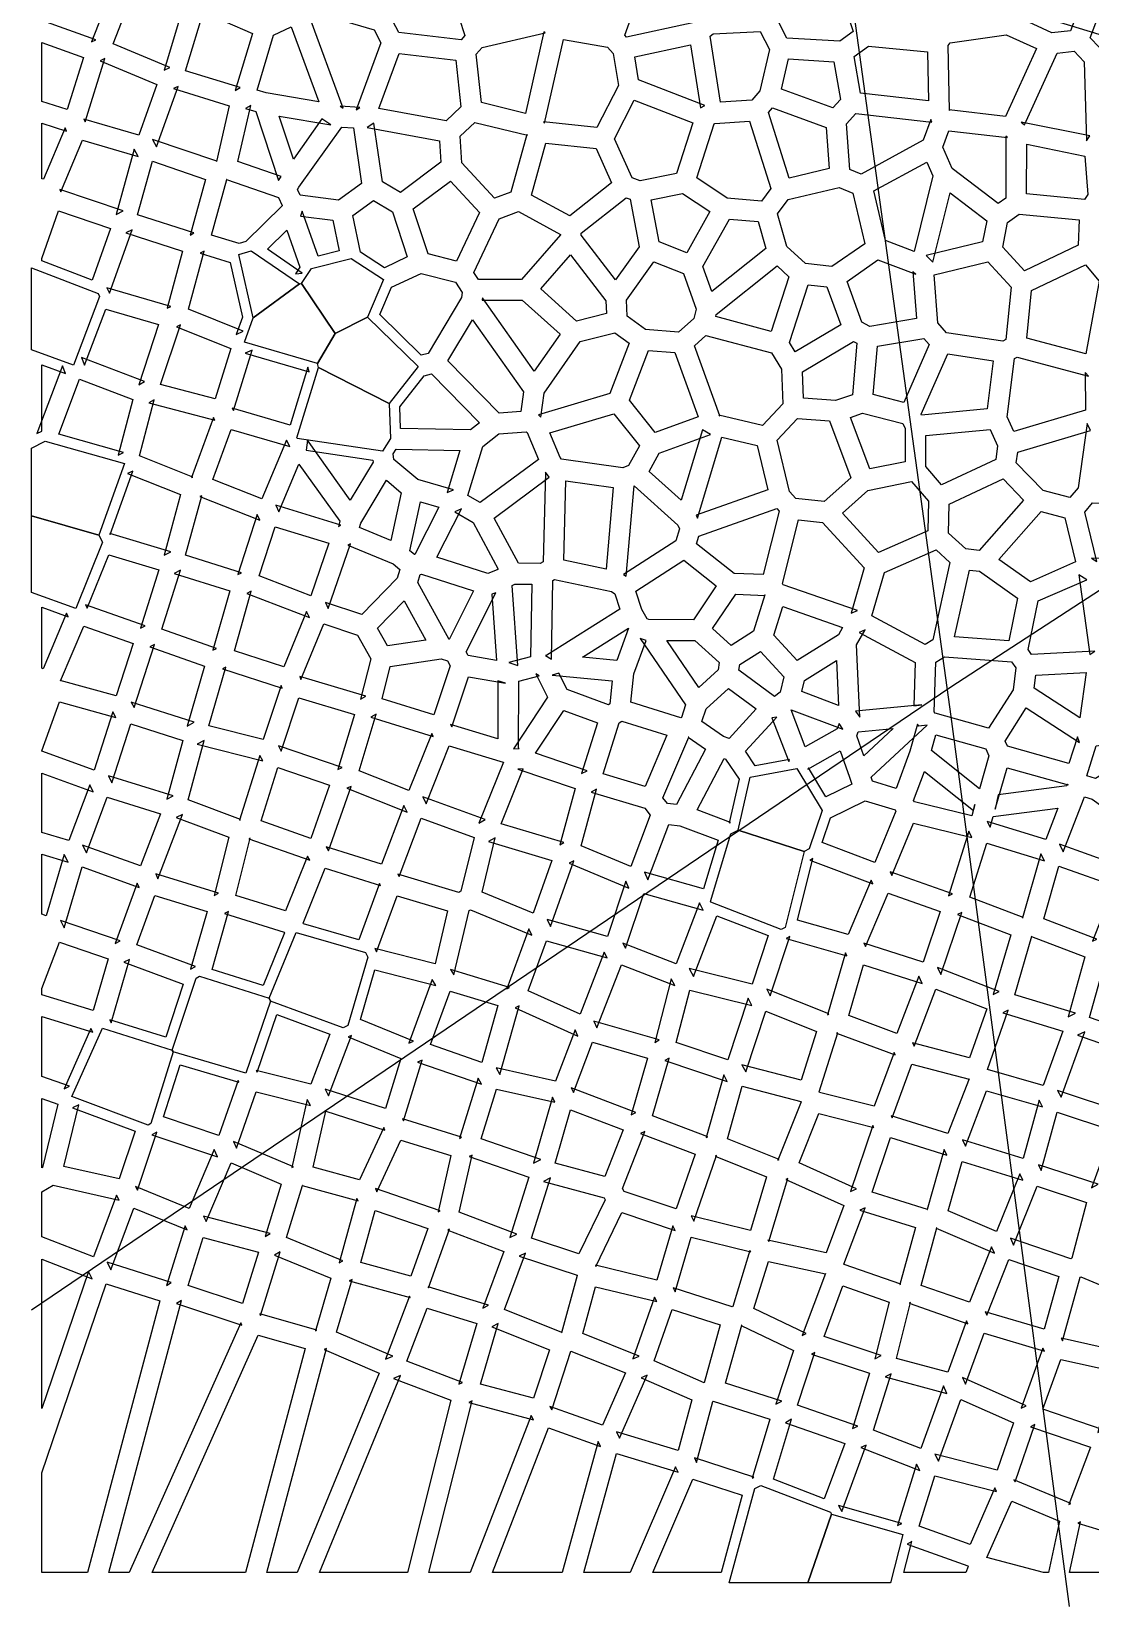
# Model space of a CAD drawing. Header units: metres. Extents: x -200 to 17000, y -360 to 16840.
# Drawn here: x -200 to 6943, y -360 to 10259 of the extents above; entities that cross this region are included whole.
import ezdxf

# ---------------------------------------------------------------- set-up
doc = ezdxf.new("R2010")
doc.units = ezdxf.units.M
for name, color, linetype in [('AREAS_VERDES', 3, 'CONTINUOUS'), ('EIXOS_VIARIOS', 1, 'CONTINUOUS'), ('PRACAS', 8, 'CONTINUOUS'), ('QUADRAS', 7, 'CONTINUOUS')]:
    doc.layers.add(name, color=color, linetype=linetype)

msp = doc.modelspace()

# ---------------------------------------------------------------- linework, layer by layer
at = {"layer": 'AREAS_VERDES'}
for points in [[(1281.85, 8780.75), (1608.15, 8558.26), (1296.19, 8327.95), (1199.61, 8756.14)], [(2067.26, 8333.35), (1848.56, 8223.5), (1620.6, 8559.7), (1688.01, 8661.39), (1956.95, 8728.44), (2174.91, 8586.24)], [(259.29, 8472.91), (82.38, 8008.78), (-200, 8112.52), (-200, 8665.31), (250.17, 8492.17)], [(1848.56, 8223.5), (1729.26, 8019.98), (1236.91, 8164.67), (1296.19, 8327.95), (1608.15, 8558.26), (1620.6, 8559.7)], [(2408.04, 8000.39), (2212.95, 7751.83), (1736.47, 7994.49), (1729.26, 8019.98), (1848.56, 8223.5), (2067.26, 8333.35)], [(2221.83, 7514.69), (2168.62, 7430.1), (1592.48, 7515.38), (1590.53, 7519.16), (1736.47, 7994.49), (2212.95, 7751.83)], [(-200, 7449.95), (-107.5, 7497.97), (426.4, 7345.65), (254.97, 6863.48), (-200, 6993.04)], [(279.69, 6816.05), (99.59, 6368.38), (-200, 6476.84), (-200, 6993.04), (254.97, 6863.48)], [(5132.02, 5007.09), (5046.07, 4748.47), (5011.13, 4730.81), (4567.03, 4874.47), (4648.27, 5231.39), (4961.67, 5289.46)], [(5011.13, 4730.81), (4882.57, 4219.09), (4856.75, 4205.07), (4381.47, 4388.35), (4379.3, 4392.8), (4517.54, 4850.25), (4567.03, 4874.47)], [(2067.74, 4017.29), (1934.04, 3556.65), (1902.08, 3540.8), (1411.39, 3722.06), (1402.79, 3740.44), (1584.21, 4184.13), (2051.9, 4049.02)], [(1411.39, 3722.06), (1245.55, 3234.97), (755.63, 3379.19), (749.88, 3390.21), (910.95, 3877.47), (932.6, 3888.86), (1402.79, 3740.44)], [(755.63, 3379.19), (603.99, 2895.81), (586.63, 2885.61), (73.21, 3077.8), (278, 3538.51), (749.88, 3390.21)], [(5195.99, 261.78), (5036.15, -200), (4506.38, -200), (4679.23, 436.49), (4718.78, 456.61), (5188.67, 275.89)], [(5678.15, 125.02), (5594.72, -200), (5036.15, -200), (5195.99, 261.78)]]:
    msp.add_lwpolyline(points, close=True, dxfattribs=at)
at = {"layer": 'EIXOS_VIARIOS'}
for points in [[(3000, 16840), (5200, 11440), (6000, 5640), (6800, -360)], [(-200, 1640), (6000, 5840), (10000, 8440), (17000, 12840)], [(-200, 12440), (7000, 10240), (17000, 7640)]]:
    msp.add_lwpolyline(points, dxfattribs=at)
at = {"layer": 'PRACAS'}
for points in [[(5251.28, 10193.21), (4895.34, 10214.61), (4830.8, 10337.34), (4861.53, 10433.94), (4953.19, 10546.39), (5210.07, 10648.9), (5212.41, 10646.9), (5342.29, 10259.48)], [(8.25, 8003.9), (-163.56, 7547.74), (-130, 7565.16), (-130, 8012.23), (30.02, 7953.44)], [(6610.32, 7023.57), (6769.98, 6980.2), (6842.38, 6682.33), (6537.52, 6549.67), (6323.92, 6699.56)], [(7437.01, 7038.02), (7361.34, 6699.51), (6949.17, 6708.42), (6985.46, 6686.47), (6904.61, 7019.06), (6957.56, 7082.22), (7414.92, 7063.08)], [(3905.82, 6166.78), (4212.11, 5720.02), (4183.81, 5632.98), (4179.87, 5631.64), (3843.16, 5737.34), (3863.36, 5927.8), (3945.3, 6152.29)], [(347.82, 5672.56), (221.75, 5278.6), (-130, 5406.99), (-130, 5410.2), (-10.32, 5739.44), (368.96, 5634.53)], [(1340.63, 5378.73), (1204.01, 4942.48), (1210.6, 4945.64), (855.88, 5078.14), (964.84, 5478.56), (917.93, 5453), (1360.17, 5340.93)], [(4481.24, 5353.76), (4573.28, 5217.36), (4506.2, 4922.64), (4513.86, 4926.39), (4288.97, 5010.64), (4471.12, 5357.17)], [(2606.87, 4330.97), (2522.12, 3972.28), (2116.12, 4077.09), (2127.97, 4053.36), (2265.95, 4432.46)], [(5290.19, 4047.92), (5168.35, 3630.14), (5178.5, 3635.09), (4760.84, 3802.27), (4782.33, 3757.96), (4914.48, 4156.77), (4890.88, 4143.95), (5300.43, 4027.44)], [(3661.82, 4052.15), (3499.75, 3633.01), (3149.53, 3791.07), (3272.83, 4127.8), (3683.31, 4012.45)], [(2472.51, 2188.91), (2357.94, 1867.67), (2020.99, 1958.66), (2118.06, 2309.74)], [(613.16, -130), (1329.45, 1469.63), (1644.89, 1380.62), (1242.94, -130)]]:
    msp.add_lwpolyline(points, close=True, dxfattribs=at)
at = {"layer": 'QUADRAS'}
for points in [[(6682.59, 10250.96), (6463.93, 10351.05), (6505.09, 10583.44), (6896.22, 10725.41), (6945.89, 10626.06), (6808.54, 10264.48)], [(205.57, 10189.97), (233.7, 10203.21), (-130, 10334.3), (-130, 10695.04), (-90.24, 10714.55), (366.34, 10594.07), (364.51, 10597.57)], [(2697.79, 10202.7), (2278.16, 10252.16), (2238.17, 10328.45), (2417.86, 10667.14), (2569.15, 10701.01), (2723.27, 10231.3)], [(825.56, 10431.46), (694.94, 9999.33), (733.97, 10016.52), (350.69, 10176.75), (483.99, 10518.6)], [(4269.47, 10318.81), (3813.99, 10220.02), (3801.7, 10233.38), (3926.02, 10579.71), (4187.24, 10568), (4285.3, 10332.68)], [(7000.64, 10152.64), (6939.88, 10215.98), (7069.69, 10557.72), (7385.51, 10543.66), (7483.87, 10240.9), (7439.01, 10122.68)], [(1174.33, 9861.42), (1208.29, 9881.49), (839.79, 9994.7), (971.52, 10430.48), (918.01, 10406.36), (1290.14, 10244.92)], [(2014.83, 9747.09), (1881.37, 9755.93), (1903.08, 9741.28), (1671.32, 10372.37), (1689.76, 10393.9), (2110.81, 10269.88), (2156.87, 10182), (1990.84, 9731.63)], [(1737.81, 9785.2), (1382.95, 9845.65), (1321.08, 9863.08), (1433.2, 10234.37), (1552.17, 10290.69)], [(3131.39, 9706.8), (2834.47, 9779.79), (2798.77, 10105.59), (2839.84, 10151.67), (3265.2, 10250.56), (3256.22, 10257.47)], [(3614.28, 9610.8), (3253.18, 9649.02), (3260.07, 9641.18), (3387.89, 10205.07), (3686.01, 10152.36), (3723.81, 10111.25), (3758.31, 9894.57)], [(4658.29, 9796.67), (4448.22, 9781.87), (4377.21, 10227.07), (4396.94, 10244.36), (4713.96, 10258.73), (4777.66, 10137.59), (4712.94, 9859.48)], [(6370.25, 9686.57), (5989.83, 9730.96), (5991.55, 9726.69), (5982.84, 10164.41), (5995.31, 10182.33), (6375.21, 10237.7), (6578.35, 10144.71)], [(-130, 10185.48), (150.57, 10084.35), (41.43, 9732.44), (-130, 9787.61)], [(2596.72, 9656.1), (2142.88, 9739.31), (2279.9, 10110.99), (2662.28, 10065.92), (2696.84, 9750.52)], [(4312.36, 9744.87), (4341.4, 9761.04), (3893.81, 9933.93), (3869.16, 10088.73), (4244.52, 10170.14)], [(5850.24, 9791.01), (5391.41, 9843.06), (5348.56, 10090.86), (5444.68, 10160.84), (5843.65, 10122.1)], [(6938.7, 9554.71), (6475.65, 9648.75), (6497.77, 9628.79), (6718.15, 10113.97), (6832.01, 10126.2), (6899.74, 10055.58), (6916.62, 9522.64)], [(262.32, 10061.95), (646.31, 9901.42), (523.99, 9561.09), (152.97, 9668.96), (162.15, 9649.06), (294.97, 10077.31)], [(5256.64, 9800.78), (5205.59, 9743.51), (4859.36, 9870.99), (4906.53, 10073.68), (5212.63, 10055.28)], [(1046.78, 9382.03), (1049.6, 9383.72), (617.14, 9531.36), (643.99, 9481.07), (790.39, 9888.39), (756.98, 9873.68), (1134.3, 9757.76)], [(4151.31, 9302.67), (3905.11, 9251.96), (3851.12, 9273.05), (3732.51, 9534.41), (3864.8, 9795.05), (4260.01, 9642.4)], [(1312.76, 9719.97), (1467.18, 9253.4), (1483.27, 9282.06), (1190.72, 9382.84), (1278.67, 9760.47), (1243.29, 9739.55)], [(1818.55, 9629.43), (1759.19, 9669.46), (1566.44, 9399.06), (1470.58, 9688.7)], [(5179.16, 9335.89), (4910.52, 9270.91), (4770.69, 9712.56), (4798.29, 9744.29), (5159.52, 9611.29)], [(5814.78, 9525.33), (5396.75, 9297.46), (5319.96, 9329.68), (5298.05, 9636.84), (5359.5, 9705.78), (5872.49, 9647.59), (5865.5, 9664.94)], [(26.33, 9609.27), (-118.64, 9262.54), (-130, 9265.85), (-130, 9640.54), (36.65, 9586.91)], [(1871.39, 9122.45), (1613.26, 9154.94), (1594.52, 9194.23), (1602.54, 9208.51), (1892.23, 9614.9), (1972.21, 9609.61), (2027.01, 9234.78)], [(2561.48, 9376.97), (2288.3, 9174.08), (2166.85, 9246.07), (2109.07, 9641.28), (2063.05, 9611.62), (2552.48, 9521.88)], [(3033.18, 9174.85), (2923.84, 9134.31), (2702.01, 9372.75), (2690.85, 9552.44), (2790.51, 9646.43), (3145.84, 9559.08), (3141.08, 9564.5)], [(4785.95, 9200.55), (4722.99, 9115.94), (4491.83, 9136.22), (4288.3, 9271.41), (4405.03, 9636.23), (4409.65, 9638.81), (4642.01, 9655.18)], [(6372.82, 9552.97), (6370.96, 9135.52), (6320.93, 9098.65), (6010.01, 9336.35), (5946.93, 9479.09), (5987.33, 9590.3), (6382.55, 9544.18)], [(493.44, 9465.8), (370.81, 9025.34), (419.03, 9048.9), (-8.69, 9193.91), (-1.9, 9178.83), (143.25, 9525.99), (519.75, 9416.52)], [(3607.68, 9470.71), (3712.74, 9239.19), (3430.65, 9016.57), (3173.39, 9156.57), (3270.27, 9506.43)], [(6902.21, 9126.6), (6511.08, 9163.69), (6512.58, 9498.39), (6904.38, 9418.83), (6924.24, 9160.41)], [(869.8, 8885.81), (895.61, 8900.64), (515.31, 9022.38), (615.94, 9383.84), (972.81, 9262)], [(5879.55, 9285.21), (5753.74, 8775.67), (5559.47, 8849.87), (5481.04, 9183.96), (5838.25, 9378.68)], [(1490.76, 9084.23), (1245.16, 8842.84), (1199.93, 8829.3), (1015.11, 8886.38), (1117.79, 9261.37), (1116.21, 9260.43), (1465.17, 9140.22), (1491.22, 9085.6)], [(2625.13, 9249.85), (2820.83, 9039.51), (2665.56, 8711.41), (2474.94, 8760.62), (2374.96, 9064.05)], [(3897.74, 8807.46), (3740.2, 8585.65), (3508, 8886.79), (3507.94, 8899.21), (3811.02, 9138.41), (3837.33, 9128.13)], [(4191.07, 9167.92), (4375.32, 9045.54), (4220.82, 8767.89), (4033.69, 8842.05), (3980.47, 9124.54)], [(5340.71, 9169.15), (5420.79, 8828.07), (5198.46, 8673.61), (5020, 8694.15), (4894.54, 8809.05), (4832.54, 9028.65), (4904.55, 9125.43), (5247.31, 9208.34)], [(6215.24, 8841.47), (5834.19, 8749.16), (5880.27, 8704.1), (5995.59, 9171.15), (6243.04, 8981.97)], [(-130, 8728.57), (-17, 9048.9), (333.78, 8929.98), (208.59, 8583.16), (-130, 8713.39)], [(1831.68, 8986.34), (1874.68, 8780.07), (1732.79, 8744.69), (1625.86, 9046.82), (1614.82, 9013.63)], [(2334.59, 8739.22), (2180.37, 8666.26), (2019.55, 8771.18), (1967.8, 9019.38), (2106.19, 9119.28), (2234.39, 9043.29)], [(3367.99, 8888.88), (3105, 8587.73), (2814.58, 8586.48), (2783.94, 8634.29), (2955.47, 8996.73), (3085.58, 9044.97), (3367.98, 8891.29)], [(6859.13, 8817.84), (6496.71, 8645.48), (6350.75, 8805.1), (6383.56, 8970.89), (6460.81, 9027.83), (6865.39, 8989.46)], [(715.75, 8393.23), (740.07, 8405.29), (309.1, 8531.27), (325.9, 8495.8), (480.07, 8922.91), (435.26, 8901.01), (818.83, 8778.22)], [(4752.6, 8796.54), (4389.01, 8505.76), (4328.74, 8673.91), (4507.05, 8994.35), (4701.57, 8977.28)], [(1610.37, 8670.96), (1580.24, 8625.51), (1626.03, 8630.79), (1391.71, 8790.57), (1522.54, 8919.16)], [(1181.15, 8216.2), (1228.48, 8237.74), (858.85, 8386.37), (963.8, 8778.36), (938.16, 8763.62), (1140.24, 8701.21), (1223.39, 8332.56)], [(3434.76, 8752.5), (3673.6, 8442.75), (3677.51, 8358.13), (3476.86, 8307.17), (3235.1, 8523.87)], [(5769.92, 8323.79), (5453.61, 8269.38), (5400.59, 8298.72), (5300.84, 8574.26), (5509.38, 8719.14), (5764.17, 8621.82), (5745.24, 8640.33)], [(2704.33, 8499.05), (2701, 8465.85), (2476.45, 8088.36), (2429.47, 8077.32), (2150.41, 8349.97), (2228.9, 8534.34), (2427.46, 8628.28), (2659.97, 8568.27)], [(4268.31, 8325.1), (4164.7, 8232.86), (3941.32, 8249.76), (3818.46, 8340.78), (3813.55, 8447.16), (3997.31, 8705.87), (4196.91, 8626.78), (4283.2, 8386.06)], [(4909, 8605.97), (4789.6, 8237.34), (4415.4, 8337.27), (4418.53, 8350.1), (4829.5, 8678.78)], [(6372.69, 8182.19), (6351.88, 8170.46), (5972.69, 8227.41), (5912.61, 8294.63), (5887.4, 8618), (6251.48, 8706.2), (6407.29, 8535.8)], [(7001.63, 8576.27), (6911.55, 8085.38), (6514.26, 8191.42), (6545.81, 8513.8), (6908.81, 8686.44)], [(5258.14, 8280.9), (4951.12, 8099.27), (4912.32, 8161.87), (5038.39, 8551.11), (5165.63, 8536.46)], [(3110.28, 8447.75), (3365.14, 8219.3), (3191.02, 7968.82), (2841.37, 8462.51), (2839.78, 8446.59)], [(523.35, 7877.23), (561.85, 7898.82), (136.26, 8060.6), (157.92, 8010.42), (301.68, 8387.58), (657.48, 8283.57)], [(3118.43, 7829.09), (3100.28, 7697.52), (2953.78, 7686.05), (2609.12, 8037.54), (2774.22, 8315.09)], [(778.17, 8267.92), (1144.26, 8120.71), (1039.49, 7782), (671.14, 7878.33), (803.97, 8280.7)], [(3831.31, 8157.02), (3700.13, 7818.87), (3218.71, 7675.2), (3236.33, 7659.32), (3258.61, 7820.77), (3500.48, 8168.72), (3735.1, 8228.31)], [(4868.73, 7748.72), (4729.65, 7602.7), (4435.26, 7672.81), (4443.69, 7668.07), (4271.13, 8140.17), (4349.52, 8209.96), (4790.85, 8092.1), (4858.6, 7982.79)], [(5855.14, 8148.84), (5683.83, 7758.2), (5478.11, 7811.38), (5506.31, 8136.39), (5818.31, 8190.05)], [(1663.49, 7995.31), (1543.85, 7605.61), (1153.93, 7718.88), (1161.62, 7703.08), (1287.77, 8110.91), (1242.18, 8090.16), (1672.43, 7963.72)], [(4297.05, 7661.44), (4007.75, 7555.63), (3832.85, 7773.89), (3962.37, 8107.77), (4138.79, 8094.42)], [(5337.44, 7809.74), (5223.85, 7770.46), (5007.2, 7787.05), (4999.49, 7965.22), (5344.87, 8169.54), (5367.58, 8156.98)], [(6287.25, 8038.6), (6246.2, 7714.42), (5803.9, 7673.29), (5801.5, 7677.94), (5979.9, 8084.76)], [(6906.88, 7959.99), (6908.75, 7705.43), (6426.35, 7561.09), (6380.55, 7660.95), (6430.32, 8053.96), (6448.32, 8064.12), (6928.73, 7935.9)], [(385.53, 7403.59), (419.8, 7420.32), (-15.2, 7544.43), (124.48, 7915.31), (483.89, 7778.68)], [(2821.54, 7620.95), (2760.43, 7573.74), (2289.31, 7583.33), (2283.86, 7728.8), (2447.95, 7937.86), (2499.03, 7949.85)], [(1028.54, 7656.6), (878.26, 7251.03), (887.82, 7255.37), (528.56, 7397.1), (627.72, 7775.25), (590.91, 7754.6), (1037.71, 7637.76)], [(3900.68, 7465.36), (3827.68, 7332.62), (3789.67, 7316.29), (3375.06, 7375.33), (3366.81, 7386.09), (3296.14, 7552.2), (3727.85, 7681.04)], [(5327.08, 7249.57), (5146.96, 7089.14), (4954.33, 7110.62), (4913.13, 7157.49), (4829.56, 7504.6), (4967.73, 7649.67), (5183.14, 7633.17)], [(5693.3, 7582.29), (5692.95, 7358.19), (5454.05, 7309.7), (5323.77, 7656.88), (5406.17, 7685.38), (5676.14, 7615.59)], [(1520.05, 7503.57), (1354.6, 7108.67), (1023.23, 7239.34), (1147.59, 7574.94), (1542.15, 7460.32), (1520, 7503.16)], [(3219.83, 7373.95), (2826.39, 7082.81), (2743.85, 7131.75), (2844.16, 7461.51), (2952.95, 7545.56), (3137.41, 7560), (3142.7, 7555.23)], [(4326.12, 7573.57), (4181.49, 7099.34), (3965.56, 7292.82), (4033.25, 7415.89), (4380.6, 7542.93)], [(6316.12, 7465.61), (6304.31, 7373.59), (5938.33, 7202.81), (5832.9, 7326.67), (5833.23, 7535.41), (6265.66, 7575.63)], [(6919.77, 7615.33), (6859.51, 7183.17), (6803.36, 7116.2), (6623.51, 7165.06), (6442.56, 7351.05), (6451.74, 7422.55), (6941.92, 7569.23)], [(2104.29, 7356.39), (1950.25, 7099.7), (1661.37, 7502.63), (1651.73, 7435.84), (2103.28, 7369.01)], [(2603.55, 7151.6), (2645.57, 7168.98), (2405.22, 7237.88), (2243.3, 7374.31), (2240.25, 7412.5), (2259.99, 7443.89), (2689.81, 7435.14)], [(4694.58, 7467.13), (4766.29, 7169.3), (4282.16, 6998.64), (4291.12, 6978.87), (4457.27, 7523.65)], [(1869.94, 6920.68), (1886.36, 6929.7), (1448.36, 7064.66), (1469.2, 7019.91), (1604.19, 7342.11), (1879.53, 6958.07)], [(694.97, 6728.09), (739.42, 6751.72), (328.09, 6874.65), (331.14, 6868.78), (482.79, 7295.28), (448.1, 7278.34), (805.81, 7137.23)], [(2294.16, 7148.39), (2223.95, 6826.8), (2013.05, 6915.14), (2020.71, 6945.05), (2193.59, 7233.13)], [(3266.29, 7287.1), (3250.89, 6682.46), (3230.82, 6672.67), (3085.88, 6673.31), (2921.09, 6978.72), (3292.18, 7253.32)], [(3404.87, 7229.67), (3723.69, 7184.27), (3675.13, 6633.6), (3391.24, 6694.47)], [(5849.15, 7091.58), (5845.73, 6891.7), (5513.16, 6746.17), (5269.85, 7011.12), (5441.93, 7164.38), (5736.32, 7224.14)], [(6491.24, 7100.24), (6191.26, 6760.87), (6101.48, 6770.95), (5985.49, 6876.12), (5988.84, 7071.88), (6353.35, 7241.98)], [(1322.95, 7002.34), (1191.44, 6597.2), (1217.46, 6609.51), (839.8, 6727.27), (948.7, 7129.26), (935.7, 7123.36), (1341.01, 6963.54)], [(4170.3, 6906.3), (4145.7, 6824.49), (3791.99, 6597.54), (3811.44, 6585.66), (3865.31, 7196.42), (3863.99, 7195.85), (4158.78, 6931.71)], [(2424.02, 7086.85), (2548.56, 7051.15), (2385.36, 6733.39), (2383.25, 6732.88), (2352.12, 6757.52)], [(2939.99, 6628.95), (2877.8, 6604.52), (2533, 6714.43), (2700.27, 7040.1), (2655.29, 7021.5), (2778.28, 6948.57), (2948.41, 6633.26)], [(4842.83, 7025.41), (4736, 6598), (4538.89, 6605.26), (4286.02, 6804.98), (4301.7, 6857.08), (4827.78, 7042.53)], [(1804.51, 6808.43), (1683.63, 6454.9), (1335.77, 6588.4), (1443.32, 6919.72)], [(5417.2, 6643.69), (5327.91, 6336.48), (5370.29, 6354.41), (4870.08, 6528.8), (4865.08, 6537.12), (4972.71, 6967.7), (5136.4, 6949.45)], [(2267.3, 6572.96), (2028.11, 6327.51), (1782.46, 6408.31), (1801.9, 6368.1), (1951.57, 6805.79), (1934.35, 6796.32), (2238.5, 6668.91), (2285.47, 6631.73)], [(534.77, 6235.15), (567.78, 6251.76), (164.61, 6394.54), (175.82, 6370.31), (320.81, 6730.7), (658.83, 6629.68)], [(4419.09, 6521.49), (4264.61, 6292.71), (3963.58, 6294.71), (3951.86, 6299.01), (3916.17, 6362.13), (3876.18, 6485.21), (4201.06, 6693.68)], [(5994.06, 6679.37), (5878.49, 6158.16), (5828.68, 6127.01), (5468.89, 6319.89), (5553.5, 6611.01), (5901.51, 6763.29)], [(1023.68, 6086.8), (1047.8, 6098.63), (679.69, 6229.3), (805.08, 6628.07), (761.66, 6604.99), (1136.83, 6488)], [(2781.19, 6488.37), (2617.52, 6159.58), (2617.45, 6159.6), (2404.87, 6543.97), (2421.62, 6598.12), (2430.33, 6600.21)], [(6451.54, 6438.98), (6391.69, 6151.01), (6026.33, 6178.17), (6125.92, 6627.33), (6194.03, 6619.68)], [(6864.2, 6596.2), (6938.73, 6058.79), (6972.56, 6080.95), (6546.05, 6058.43), (6522.43, 6092.07), (6590.61, 6420.09), (6919.05, 6563.01)], [(1655.7, 6348.84), (1501.6, 5975.77), (1168.24, 6083.59), (1281.41, 6484.88), (1251.54, 6470.76), (1675.41, 6308.1)], [(3175.56, 6532.91), (3166.62, 6043.71), (3018.75, 6005.36), (3079.9, 5985.16), (3041.87, 6523.79), (3060.71, 6533.42)], [(3768.33, 6364.05), (3275.85, 6054.7), (3267.09, 6052.2), (3306.35, 6027.61), (3316.05, 6558.48), (3328.76, 6564.68), (3711.58, 6482.6), (3734.33, 6468.7)], [(36.91, 6337.15), (-121.63, 5962.8), (-130, 5965.52), (-130, 6377.05), (48.31, 6312.5)], [(2313.55, 6419.82), (2459.79, 6155.4), (2200.79, 6116.09), (2134.24, 6235.82)], [(2905.67, 6465.05), (2937.25, 6017.72), (2745.99, 6051.02), (2732.37, 6076.15), (2930.91, 6474.97)], [(4746.89, 6461.99), (4669.65, 6215.73), (4518.72, 6119.67), (4393.56, 6233.49), (4549.72, 6464.77), (4749.64, 6457.41)], [(5270.68, 6240.87), (5242.35, 6190.54), (4964.48, 6018.09), (4807.7, 6188.08), (4868.27, 6381.17)], [(484.89, 6132.59), (370.03, 5779.49), (-6.57, 5883.66), (-4.63, 5880.06), (152.21, 6250.41)], [(2088.55, 6029.85), (2019.44, 5756.85), (2055.19, 5778.2), (1608.93, 5910.12), (1617.75, 5890.24), (1772.25, 6264.29), (1999.86, 6189.42)], [(3826.92, 6235.53), (3826.76, 6235.82), (3747.44, 6018.51), (3516.29, 6040.41)], [(5760.02, 6004.98), (5750.6, 5713.07), (5804.32, 5719.18), (5358.97, 5676.43), (5387.32, 5635.76), (5365.36, 6123.66), (5422, 6224.28), (5382.29, 6207.47)], [(849.43, 5575.11), (897.96, 5601.55), (471.45, 5738.3), (491.89, 5701.54), (630.1, 6126.39), (597.42, 6109.95), (966.55, 5978.91)], [(4431.17, 5954.8), (4301.66, 5836.99), (4084.39, 6153.9), (4274.38, 6152.64), (4437.28, 6004.49)], [(4850.19, 5804.8), (4811.97, 5774.94), (4812.61, 5775.01), (4571.95, 5952.54), (4576.63, 5990.58), (4717.01, 6079.92), (4875.36, 5908.22)], [(1483.08, 5848.57), (1362.02, 5484.89), (995.94, 5577.66), (1110.78, 5973.59), (1087.98, 5962.4), (1490.29, 5832.29)], [(2624.55, 5981.28), (2513.77, 5651.26), (2164.38, 5758.91), (2219.68, 5977.35), (2564.12, 6029.64), (2605.42, 6016.57)], [(5229.97, 6018.09), (5243.6, 5715.14), (4995.14, 5808.35), (5013.49, 5883.74)], [(6438.33, 5968.22), (6420.46, 5820.26), (6255.52, 5561.8), (5895.27, 5662.8), (5889.33, 5671.32), (5900.14, 6006.58), (5958.15, 6042.85), (6409.48, 6009.3)], [(2946.31, 5881.85), (2945.92, 5490.66), (2625.39, 5587.01), (2634.13, 5569.89), (2747.83, 5908.59), (2996.3, 5865.33)], [(3281.26, 5771.17), (3050.59, 5422.58), (3089.75, 5425.75), (3085.86, 5429.03), (3086.31, 5878.25), (3224.04, 5913.97), (3202.65, 5927.36)], [(3701.1, 5725.32), (3692.71, 5719), (3412.15, 5822.5), (3356.9, 5932.29), (3311.23, 5919.21), (3717.58, 5880.71)], [(6914.15, 5937.67), (6871.7, 5631.01), (6562.78, 5831.05), (6573.48, 5919.68)], [(1977.74, 5655.1), (1867.39, 5282.66), (1895.82, 5295.89), (1465.28, 5442.47), (1483.63, 5406.96), (1603.1, 5765.86)], [(4502.12, 5830.08), (4688.86, 5692.33), (4505.39, 5493.37), (4468.53, 5505.82), (4322.29, 5606.1), (4350.18, 5691.87)], [(2499.84, 5525.04), (2346.23, 5140.65), (2010.83, 5273.95), (2124.11, 5656.29), (2089.35, 5635.53), (2509.52, 5506.08)], [(3389.82, 5681.52), (3617.5, 5597.53), (3509.65, 5255.86), (3547.43, 5274.89), (3198.73, 5392.76)], [(4907.22, 5338.32), (4913.47, 5351.72), (4680.63, 5308.57), (4615.04, 5405.76), (4827.13, 5635.76), (4793.8, 5631.89)], [(5246.83, 5592.48), (5234.56, 5558.35), (5019.34, 5436.59), (4923.57, 5684.47), (4924.61, 5685.28), (5273.33, 5554.47)], [(6509.14, 5698.99), (6868.81, 5466.1), (6854.73, 5502.68), (6796.77, 5323.53), (6382.51, 5440.19), (6366.27, 5475.1)], [(712.37, 5083.93), (756.28, 5105.33), (318.92, 5240.45), (341.23, 5192.61), (469.05, 5592.05), (820.01, 5479.52)], [(4086.08, 5514.34), (3938.8, 5168.11), (3655.63, 5253.23), (3764.36, 5597.68), (3780.89, 5610.15)], [(5375.8, 5537.4), (5612.07, 5560.08), (5413.8, 5376.36), (5366, 5510.15)], [(5775.88, 5589.26), (5724.53, 5406.33), (5631.26, 5156.2), (5472.51, 5203.58), (5463.65, 5231.69), (5842.35, 5582.6), (5785.06, 5576.09)], [(2982.84, 5332.79), (2817.76, 4921.31), (2861.12, 4945.9), (2439.45, 5099.46), (2461.5, 5051.83), (2617.85, 5443.09), (2981.76, 5333.7)], [(4346.02, 5420.08), (4150.04, 5047.24), (4089.67, 5053.21), (4059.07, 5093.18), (4232.87, 5501.78), (4228.85, 5500.42)], [(6258.06, 5375.79), (6193.69, 5153.55), (5871.09, 5410.42), (5900.69, 5515.88), (6236.71, 5421.67)], [(7352.72, 5498.4), (7381.62, 5455.32), (7386.09, 5472.81), (6977.15, 5222.57), (6917.21, 5241.39), (6917.28, 5241.22), (6982.25, 5442)], [(5317.2, 5230.61), (5332.07, 5183.43), (5158.78, 5098.24), (5040.88, 5293.69), (5037.23, 5285.86), (5253.71, 5408.33)], [(192.78, 5179.69), (53.01, 4803.65), (-130, 4859.43), (-130, 5257.95), (215, 5132.03)], [(1810.26, 5177.13), (1683.48, 4818.6), (1348.73, 4936.15), (1461.4, 5295.9)], [(3467.65, 5154.07), (3362.8, 4774.94), (3391.62, 4791.38), (2967.16, 4917.7), (3115.46, 5287.37), (3081.43, 5284.62)], [(6163.15, 5047.2), (6141.73, 4970.24), (5755.04, 5064.81), (5750.2, 5074.48), (5823.02, 5269.74), (6154.46, 5005.83)], [(6380.5, 5295.31), (6791.34, 5179.61), (6788.89, 5185.38), (6783.03, 5172.64), (6319.97, 5112.68), (6299.81, 5016.73)], [(2312.21, 5041.05), (2160.57, 4644.89), (1788.5, 4761.31), (1802.21, 4734.44), (1956.06, 5169.51), (1927.73, 5156.32), (2333.52, 4995.05)], [(3936.86, 5022.51), (3973.27, 4974.96), (3842.11, 4629.95), (3506.51, 4769.37), (3611.95, 5150.63), (3574.08, 5131.56)], [(6954.96, 5082.8), (7202.21, 4906.43), (7134.81, 4635.94), (6733.68, 4778.83), (6758.93, 4728.13), (6894.97, 5080.96), (6903.28, 5099.03)], [(670.15, 4985.41), (536.3, 4632.82), (145.06, 4774), (172.14, 4722.34), (311.16, 5096.32)], [(5630.08, 5001.67), (5488.23, 4656.68), (5133.72, 4790.25), (5189.2, 4957.2), (5423.17, 5072.21), (5624.92, 5011.99)], [(6286.19, 4967.14), (6722.84, 5023.67), (6640.75, 4810.78), (6245.2, 4933.48), (6265.84, 4894.04)], [(1033.12, 4433.37), (1062.18, 4449.56), (638.13, 4578.75), (653.31, 4546.56), (817.66, 4979.5), (775.22, 4958.82), (1130.97, 4825.94)], [(2784.75, 4824.72), (2696.75, 4461.96), (2682.67, 4454.48), (2271.57, 4576.86), (2278.9, 4562.39), (2428.91, 4954.3)], [(4431.56, 4807.72), (4332.2, 4478.92), (3934.42, 4591.71), (3957.6, 4539.76), (4098.96, 4911.61), (4174.08, 4904.18)], [(6121.23, 4868.43), (5984.92, 4430.57), (6013.24, 4444.15), (5592.07, 4593.4), (5603.11, 4567.94), (5748.78, 4922.21), (6143.62, 4825.65)], [(1662.7, 4699.83), (1514.12, 4330.23), (1177.63, 4434.3), (1273.96, 4820.76), (1265.85, 4816.87), (1676.58, 4672.64)], [(3309.75, 4669.68), (3183.89, 4314.1), (2839.52, 4456.65), (2928.42, 4823.12), (2882.21, 4796.91)], [(6608.77, 4715.6), (6483.9, 4284.12), (6487.96, 4285.93), (6129.08, 4422.64), (6242.72, 4787.67), (6633.2, 4666.55)], [(20.54, 4709.99), (-100.99, 4297.49), (-130, 4306.88), (-130, 4713.07), (47.25, 4659.05)], [(5463.83, 4537.24), (5308.86, 4170.6), (4967, 4267.85), (5071.23, 4682.76), (5050.19, 4672.12), (5474.7, 4512.17)], [(512.28, 4517.4), (364.07, 4111.2), (397.13, 4127.38), (-4.84, 4264.93), (21.09, 4216.46), (141.84, 4626.32), (526.33, 4487.59)], [(2146.57, 4513.81), (2008.49, 4134.42), (1633.59, 4242.73), (1631.54, 4246.96), (1780.35, 4617.16), (2153.33, 4500.46)], [(3829.33, 4483.66), (3808.85, 4529.56), (3685.37, 4157.29), (3278.62, 4271.6), (3301.02, 4225.45), (3457.62, 4667.86), (3427.42, 4650.63)], [(6730.17, 4631.47), (7135.24, 4487.17), (7113.46, 4527.52), (6957.47, 4124.74), (6984.89, 4138.93), (6627.22, 4275.76)], [(631.08, 4434.55), (984.16, 4326.98), (873.45, 3936.84), (906.09, 3954.01), (509.74, 4102)], [(4305.25, 4385), (4147.86, 3973.24), (3788.09, 4112.99), (3806.74, 4078.52), (3929.19, 4447.68), (4330.06, 4334.01)], [(5928.88, 4325.52), (5813.91, 3985.37), (5414.46, 4112.42), (5426.28, 4088.79), (5578.77, 4449.58)], [(1505.3, 4186.42), (1507.59, 4181.71), (1362.39, 3826.59), (1018.5, 3935.15), (1129.67, 4326.9), (1101.61, 4311.27)], [(3173.91, 4166.72), (3153.43, 4208.89), (3005.39, 3804.61), (3025.13, 3814.22), (2626.81, 3934.53), (2648.42, 3897.98), (2751.03, 4332.26), (2761.08, 4337.6)], [(4769.31, 4163.76), (4660.86, 3836.45), (4235.46, 3941.38), (4265.17, 3888.03), (4421.79, 4297.77)], [(6045.86, 4304.53), (6404.58, 4167.88), (6286.59, 3766.74), (6327.4, 3787.17), (5911.84, 3948.6), (5933.47, 3901.88), (6074.15, 4318.09)], [(6544.08, 4157.67), (6904.67, 4019.72), (6792.18, 3615.64), (6842.12, 3640.59), (6431.91, 3764.67), (6548.03, 4159.42)], [(316.12, 4007.13), (215.06, 3657.41), (-130, 3763.27), (-130, 3805.81), (-11.98, 4119.4)], [(823.34, 3835.46), (705.06, 3477.67), (327.44, 3596.35), (337.37, 3576.35), (460.52, 4002.54), (423.9, 3984.61)], [(2503.31, 3868.34), (2345.78, 3437.59), (2377.13, 3451.33), (2018.83, 3597.64), (2116.03, 3932.53), (2528.28, 3826.1)], [(4114.35, 3871.11), (4003.8, 3443.07), (4033.66, 3459.98), (3593.35, 3587.58), (3614.09, 3540.53), (3778.77, 3966.41), (4139.25, 3826.4)], [(5784.23, 3890.99), (5636.06, 3504.18), (5312.35, 3623.85), (5412.2, 3966.23), (5807.64, 3840.45)], [(7018.09, 3998.47), (7448.32, 3841.97), (7443.62, 3852.22), (7291.49, 3475.11), (7307.47, 3482.54), (6936.34, 3611.47), (7048.45, 4014.18)], [(2945.11, 3692.15), (2836.82, 3308.38), (2491.45, 3428.27), (2623.48, 3789.3)], [(4634.3, 3742.37), (4496.78, 3326.84), (4148.27, 3442.61), (4239.59, 3796.16), (4658.3, 3692.89)], [(5900.39, 3802.85), (6242.7, 3669.88), (6127.68, 3338.85), (5742.28, 3439.82), (5753.02, 3418.15)], [(200.67, 3536.86), (20.01, 3130.45), (56.87, 3147.3), (-130, 3212.93), (-130, 3616.83), (213.25, 3511.52)], [(1811.68, 3499.57), (1684.03, 3161.67), (1315.49, 3253.63), (1321.98, 3242.26), (1454.51, 3631.51)], [(3466.81, 3527.56), (3334.97, 3182.58), (2934.86, 3271.27), (2959.05, 3226.04), (3089.99, 3690.09), (3062.55, 3676.72), (3485.12, 3486.01)], [(5094.89, 3517.76), (4990.37, 3188.91), (4591.19, 3292.98), (4617.2, 3245.1), (4752.75, 3654.71)], [(6387.77, 3660.83), (6351.57, 3642.7), (6757.45, 3519.93), (6624.15, 3153.05), (6248.57, 3259.81), (6248.49, 3259.98)], [(5617.64, 3376.04), (5484.41, 3013.16), (5115.24, 3105.9), (5112.53, 3111.07), (5238.94, 3508.8), (5230.69, 3504.78), (5626.33, 3358.52)], [(6856.16, 3491.11), (7228.12, 3361.9), (7124.96, 2941.24), (7175.31, 2967.76), (6719.64, 3119.67), (6744, 3072.94), (6904.75, 3515.38)], [(2292.28, 3334.76), (2188.14, 2998.13), (1780.59, 3127.4), (1804.4, 3084.13), (1957.84, 3490.31), (1936.83, 3479.9)], [(3955.77, 3336.79), (3844.81, 2954.15), (3876.97, 2970.19), (3439.43, 3136.45), (3455.13, 3104.82), (3584.86, 3444.28)], [(1198.72, 3175.78), (1192.92, 3185.96), (1063.69, 2816.19), (691.36, 2940.45), (801.84, 3292.61)], [(2812.76, 3202.72), (2686.29, 2796.4), (2701.14, 2805.07), (2303.33, 2927.75), (2309.15, 2915.57), (2435.51, 3324.07), (2404.23, 3310.35), (2835.21, 3160.75)], [(4469.1, 3224.44), (4350.78, 2802.16), (4362.32, 2807.41), (3988.77, 2947.91), (4101.79, 3337.67), (4071.58, 3320.57), (4492.91, 3180.6)], [(5737.51, 3296.34), (6124.49, 3194.96), (6123.56, 3196.79), (5981.71, 2828), (5598.29, 2947.68), (5604.93, 2935.23)], [(1658.65, 3058.62), (1555.61, 2599.18), (1566.55, 2604.85), (1162.26, 2775.76), (1182.29, 2731.2), (1314.53, 3109.58), (1680.9, 3018.16)], [(3314.15, 3073.97), (3186.12, 2628.13), (3235.81, 2654.36), (2832.06, 2793.67), (2936.01, 3127.62), (3330.97, 3040.07)], [(4990.85, 3041.66), (4834.08, 2649.06), (4843.2, 2652.93), (4493.73, 2793.46), (4593.02, 3147.82), (4989.36, 3044.49)], [(6619.55, 3008.81), (6595.87, 3054.23), (6487.78, 2660.4), (6080.06, 2785.46), (6099.7, 2744.77), (6242.48, 3116)], [(-130, 3064.55), (-22.71, 3026.87), (-126.79, 2599.41), (-130, 2597.53)], [(498.91, 2843.7), (391.97, 2522.39), (19.06, 2606.63), (120.28, 3022.35), (75.88, 3002.06)], [(2184.11, 2852.53), (2176.06, 2869.37), (2013.48, 2517.48), (1699.76, 2602.15), (1784.35, 2979.34)], [(3790.05, 2853.45), (3668.08, 2538.58), (3332.08, 2629.21), (3435.2, 2988.29)], [(5474.09, 2883.05), (5324.78, 2437.33), (5365.46, 2457.06), (4978.1, 2632.21), (5110.12, 2962.83), (5481.27, 2869.6)], [(6718.6, 2972.44), (7091.1, 2848.26), (6950.79, 2463.07), (6994.82, 2486.89), (6591.21, 2618.37), (6610.94, 2580.17)], [(1055.74, 2671.26), (1033.25, 2721.28), (863.51, 2324.42), (500.51, 2472.38), (514.11, 2446.04), (644.76, 2838.58), (612.03, 2819.33)], [(2627.48, 2681.28), (2542.6, 2301.18), (2555.94, 2308.38), (2119.41, 2457.2), (2130.27, 2436.46), (2291.28, 2784.96)], [(4276.33, 2690.18), (4147.89, 2320.71), (3796.48, 2438.48), (3786.96, 2457.9), (3936.26, 2843.31), (3907.44, 2828.93)], [(5955.7, 2721.02), (5840.95, 2316.53), (5842.93, 2317.46), (5470.92, 2432.84), (5594.64, 2802.16), (5973.64, 2683.85)], [(3154.44, 2534.34), (3026.88, 2128.98), (3073.33, 2150.07), (2685.45, 2298.51), (2771.55, 2684.06), (2752.59, 2672.99)], [(4758.33, 2536.16), (4648.95, 2175.35), (4248.52, 2273.75), (4267.46, 2238.3), (4421.14, 2680.36), (4411.09, 2675.79)], [(1484.1, 2487.71), (1375.64, 2134.6), (1410.36, 2153.86), (960.49, 2270.99), (977.71, 2235.43), (1146.63, 2630.37)], [(6078.13, 2639.61), (6487.52, 2514.05), (6465.31, 2557.06), (6309.06, 2167.7), (5983.77, 2306.97)], [(373.74, 2412.74), (218.46, 1996.53), (-130, 2132.59), (-130, 2435.24), (-54.24, 2479.66), (391.14, 2379.05)], [(1995.54, 2391.95), (1875.29, 1957.04), (1900.8, 1970.67), (1519.92, 2127.51), (1627.87, 2478.94), (1624.83, 2477.37), (2004.48, 2374.9)], [(3668.62, 2381.24), (3492.36, 2017.78), (3171.79, 2123.09), (3299.78, 2529.83), (3253.5, 2505.4), (3661.74, 2395.29)], [(5278.08, 2342.93), (5159.73, 2025.17), (4766.9, 2110.19), (4772.56, 2100.55), (4901.4, 2525.54), (4887.37, 2519.59)], [(6423.44, 2076.81), (6582.78, 2473.88), (6917.07, 2364.98), (6817.08, 1988.02), (6809.61, 1984.39), (6402.47, 2123.15)], [(849.51, 2178.94), (836.45, 2205.92), (709.8, 1804.54), (742.12, 1824.02), (309.42, 1961.63), (335.41, 1909.48), (490.53, 2325.26)], [(4126.23, 2205.55), (4018.08, 1839.96), (3603.33, 1940.24), (3606.96, 1933.25), (3782.62, 2295.47), (4142.65, 2174.82)], [(5387.47, 2312.14), (5762.84, 2195.72), (5657.28, 1810.02), (5664.31, 1813.32), (5281.01, 1946.22), (5280.28, 1947.71), (5422.3, 2329.03)], [(1331.18, 2029.8), (1223.53, 1683.92), (856.23, 1803.36), (958.31, 2126.89)], [(2986.03, 2033.57), (2845.19, 1651.61), (2882.76, 1671.1), (2474.73, 1794.73), (2478.15, 1787.96), (2619.19, 2183.43), (2608.93, 2177.9)], [(4646.08, 2039.46), (4529.56, 1662.43), (4526.75, 1661.09), (4128.95, 1787.58), (4141.05, 1762.13), (4249.67, 2129.3), (4651.28, 2030.61)], [(6294.79, 2021.52), (6275.19, 2064.83), (6127.3, 1690.93), (5801.04, 1804.92), (5907.25, 2193.01), (5901.06, 2190.09)], [(1819.63, 1852.69), (1715.11, 1499.62), (1723.85, 1503.8), (1339.07, 1612.38), (1344.5, 1601.51), (1478.32, 2031.46), (1438.77, 2009.52)], [(3481.09, 1871.86), (3374.21, 1486.05), (3376.25, 1487.12), (2990.72, 1641.62), (3131.19, 2022.58), (3088.35, 2003.14), (3479.67, 1874.58)], [(-130, 1982.29), (208.59, 1850.09), (184.31, 1898.82), (-130, 975.08)], [(5154.73, 1885.76), (4998.51, 1466.98), (5024.03, 1480.27), (4672.06, 1649.38), (4770, 1966.28), (5156.24, 1882.68)], [(6243.4, 1603.83), (6391.76, 1978.89), (6729.31, 1863.85), (6631.5, 1509.03), (6233.4, 1627.01)], [(666.26, 1701.24), (177.34, -130), (-130, -130), (-130, 540.46), (304.15, 1816.4)], [(2349.31, 1732.53), (2186.76, 1306.87), (2237.14, 1327.05), (1858.18, 1489.71), (1963.48, 1845.43), (1943.28, 1834.64), (2353.71, 1723.79)], [(7271.18, 1698.53), (7252.31, 1740.45), (7128.86, 1327.82), (7174.19, 1353.55), (6744.59, 1449.6), (6755.14, 1430.75), (6873.39, 1859.73), (6878.73, 1862.33)], [(1212.84, 1551.79), (459.76, -130), (322.24, -130), (811.46, 1702.35), (777.35, 1681.79), (1219.76, 1537.93)], [(4003.17, 1726.08), (3857.09, 1310.91), (3899.82, 1328.23), (3517.84, 1480.1), (3605.27, 1795.74), (4017.44, 1696.08)], [(5584.77, 1692.72), (5488.38, 1308.94), (5532.11, 1333.03), (5145.68, 1460.94), (5272.53, 1800.98)], [(2467.86, 1650.53), (2803.03, 1548.97), (2682.56, 1138.04), (2706.17, 1150.6), (2331.58, 1293.69)], [(4446.18, 1539.81), (4336.31, 1148.96), (4336.07, 1148.86), (4000.24, 1295.95), (4122.28, 1642.79)], [(6115.56, 1546.74), (6106.83, 1566.97), (5981.19, 1220.03), (5633.56, 1312.27), (5728.09, 1688.6), (5720.16, 1684.88)], [(3293.36, 1369.52), (3186.9, 1044.17), (2828.82, 1139.3), (2948.48, 1547.48), (2905.25, 1525.05)], [(4939.6, 1365.51), (4820.46, 1003.22), (4860.72, 1025.4), (4480.54, 1144.72), (4590.66, 1536.46), (4587.22, 1534.82)], [(6632.84, 1362.61), (6622.1, 1381.81), (6475.67, 976.16), (6508.24, 993.49), (6080.58, 1183.53), (6100.64, 1138.69), (6225.45, 1483.35)], [(2145.18, 1214.16), (1590.88, -130), (1387.81, -130), (1789.62, 1380.07), (1774.99, 1373.07)], [(3806.68, 1214.6), (3651.13, 862.35), (3296.29, 989.38), (3308.72, 966.28), (3438.01, 1361.42), (3437.75, 1361.28)], [(5451.93, 1212.1), (5336.72, 840.36), (5372.85, 855.62), (4966.28, 998.49), (5082.89, 1353.08), (5060.79, 1341.57)], [(6622.41, 970.33), (6743.7, 1306.34), (7099.25, 1226.85), (6991.64, 814.04), (7029.12, 831.97)], [(1742.32, -130), (2289.65, 1197.27), (2241.82, 1178.12), (2627.91, 1030.63), (2336.35, -130)], [(4253.13, 1032.35), (4162.54, 691.69), (3746.18, 816.63), (3766.03, 775.98), (3952.65, 1198.59), (3911.6, 1181.94)], [(5974.94, 1076.84), (5952.2, 1127.66), (5799.47, 704.91), (5480.08, 829.99), (5597.63, 1209.29), (5558.03, 1187.47)], [(3170.43, 927.84), (2758.25, -130), (2480.7, -130), (2771.26, 1026.65), (2750.05, 1015.36), (3185.58, 899.67)], [(4398.96, 1023.59), (4781.19, 903.63), (4660.45, 505.47), (4673.21, 511.96), (4271.05, 641.44), (4286.14, 611.74), (4395.22, 1021.94)], [(5917.29, 619.01), (6067.92, 1035.95), (6423.79, 877.82), (6313.29, 559.25), (5892.04, 666.34)], [(4884.68, 878.77), (5284.85, 738.15), (5147.59, 366.69), (4804.66, 498.58), (4927.01, 902.08)], [(6538.5, 851), (6942.43, 713.58), (6795.75, 326.94), (6810.86, 334.64), (6426.54, 495.13), (6433.86, 479.63), (6568.14, 866.77)], [(3622.2, 751.46), (3379.19, -130), (2908.5, -130), (3287.89, 843.69), (3638.45, 718.19)], [(4144.59, 581.27), (3838.93, -130), (3524.41, -130), (3745.18, 670.76), (4162.78, 545.45)], [(5791.29, 557.77), (5769.37, 598.85), (5642.24, 185.15), (5669.46, 200.25), (5244.19, 320.87), (5265.06, 280.67), (5430.32, 727.92), (5394.94, 712.98)], [(3991.31, -130), (4261.01, 497.6), (4594.16, 390.34), (4452.85, -130)], [(6309.15, 415.85), (6297.84, 439.81), (6130.54, 57.9), (5787.41, 180.95), (5892.17, 521.86)], [(6244.82, -30.14), (6411.25, 349.8), (6733.14, 215.38), (6658.99, -130), (6626.13, -130), (6244.48, -29.33)], [(6858.28, 201.67), (7303.56, 66.3), (7299.24, 75.48), (7212.53, -130), (6802.18, -130), (6875.25, 210.33)], [(5684.96, -130), (5738.46, 78.43), (5707.09, 61.02), (6116.34, -85.74), (6118.1, -89.78), (6102.32, -130)]]:
    msp.add_lwpolyline(points, close=True, dxfattribs=at)

doc.saveas('drawing.dxf')
